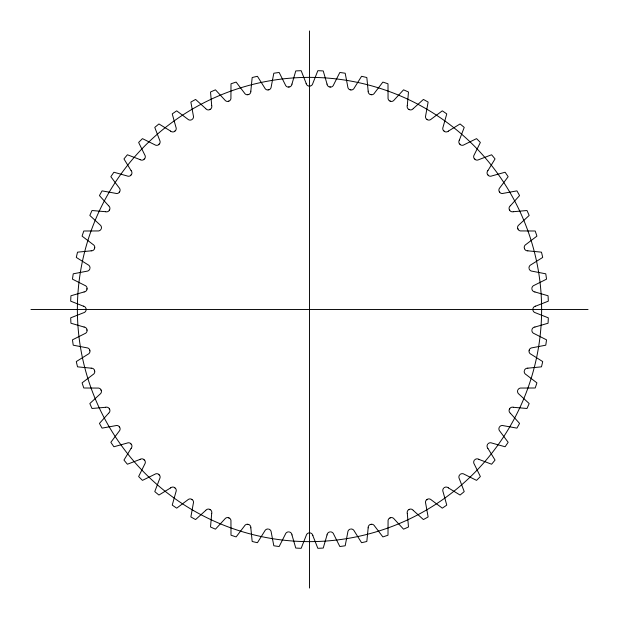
<?xml version="1.0" encoding="UTF-8"?>
<svg xmlns="http://www.w3.org/2000/svg" width="619" height="619" viewBox="0 0 619 619"><rect width="100%" height="100%" fill="white"/><g stroke="black" fill="none" stroke-linecap="round" stroke-linejoin="round"><path stroke-width="0.93" d="M85.909 309.214L85.909 309.593M250.827 91.171L252.165 77.53A238.949 238.949 0 0 1 257.427 76.292L264.708 87.906A3.435 3.435 0 0 0 268.104 90.003M368.173 527.829L366.835 541.47A238.949 238.949 0 0 1 361.573 542.708L354.292 531.094A3.435 3.435 0 0 0 350.896 528.997M86.838 289.15L86.892 288.539M211.706 513.329L210.514 526.986A238.949 238.949 0 0 0 215.458 529.168L224.751 519.093A3.435 3.435 0 0 1 228.481 517.654M407.294 105.671L408.486 92.014A238.949 238.949 0 0 0 403.542 89.832L394.249 99.907A3.435 3.435 0 0 1 390.519 101.346M529.346 350.261L529.26 350.725M291.944 84.107L295.766 70.945A238.949 238.949 0 0 1 301.167 70.69L306.188 83.449M327.056 534.893L323.234 548.055A238.949 238.949 0 0 1 317.833 548.31L312.812 535.551M94.537 247.995L94.359 248.629M459.344 140.211L464.227 127.406A238.949 238.949 0 0 0 460.064 123.955L448.373 131.104M109.478 209.586L109.207 210.135M509.793 408.865L509.584 409.291M119.25 192.037L119.575 191.511M131.104 448.373L123.955 460.064A238.949 238.949 0 0 0 127.406 464.227L140.211 459.344M487.896 170.627L495.045 158.936A238.949 238.949 0 0 0 491.594 154.773L478.789 159.656A3.435 3.435 0 0 1 474.812 159.276M131.267 174.496L130.872 175.022M144.459 158.657L144.041 159.114M413.229 108.619L423.404 99.442A238.949 238.949 0 0 1 428.131 102.073L425.686 115.56A3.435 3.435 0 0 0 426.785 119.405M205.771 510.381L195.596 519.558A238.949 238.949 0 0 1 190.869 516.927L193.314 503.44A3.435 3.435 0 0 0 192.215 499.595M108.619 413.229L99.442 423.404A238.949 238.949 0 0 0 102.073 428.131L115.56 425.686A3.435 3.435 0 0 1 119.405 426.785M510.381 205.771L519.558 195.596A238.949 238.949 0 0 0 516.927 190.869L503.44 193.314A3.435 3.435 0 0 1 499.595 192.215M158.657 144.459L159.114 144.041M175.022 130.872L174.496 131.267M170.627 487.896L158.936 495.045A238.949 238.949 0 0 1 154.773 491.594L159.656 478.789A3.435 3.435 0 0 0 159.276 474.812M427.327 499.525L426.924 499.773M427.489 499.425L427.087 499.672M209.624 109.455L210.135 109.207M409.376 509.545L409.035 509.716M228.419 101.129L228.821 100.974M390.403 517.941L389.962 518.111M535.551 306.188L548.31 301.167A238.949 238.949 0 0 0 548.055 295.766L534.893 291.944M248.629 94.359L247.995 94.537M371.005 524.463L370.549 524.595M84.107 291.944L70.945 295.766A238.949 238.949 0 0 0 70.69 301.167L83.449 306.188M534.893 327.056L548.055 323.234A238.949 238.949 0 0 0 548.31 317.833L535.551 312.812A3.435 3.435 0 0 1 532.866 309.856M268.135 89.77L268.739 89.654M513.329 211.706L526.986 210.514A238.949 238.949 0 0 1 529.168 215.458L519.093 224.751A3.435 3.435 0 0 0 517.654 228.481M105.671 407.294L92.014 408.486A238.949 238.949 0 0 1 89.832 403.542L99.907 394.249A3.435 3.435 0 0 0 101.346 390.519M289.15 86.838L288.539 86.892M91.171 250.827L77.53 252.165A238.949 238.949 0 0 0 76.292 257.427L87.906 264.708A3.435 3.435 0 0 1 90.003 268.104M527.829 368.173L541.47 366.835A238.949 238.949 0 0 0 542.708 361.573L531.094 354.292A3.435 3.435 0 0 1 528.997 350.896M309.214 85.909L309.833 85.909M30.95 309.5L588.05 309.5M527.829 250.827L541.47 252.165A238.949 238.949 0 0 1 542.708 257.427L531.094 264.708A3.435 3.435 0 0 0 528.997 268.104M91.171 368.173L77.53 366.835A238.949 238.949 0 0 1 76.292 361.573L87.906 354.292A3.435 3.435 0 0 0 90.003 350.896M329.85 86.838L330.461 86.892M105.671 211.706L92.014 210.514A238.949 238.949 0 0 0 89.832 215.458L99.907 224.751A3.435 3.435 0 0 1 101.346 228.481M513.329 407.294L526.986 408.486A238.949 238.949 0 0 0 529.168 403.542L519.093 394.249A3.435 3.435 0 0 1 517.654 390.519M350.865 89.77L350.261 89.654M84.107 327.056L70.945 323.234A238.949 238.949 0 0 1 70.69 317.833L83.449 312.812A3.435 3.435 0 0 0 86.134 309.856M371.005 94.537L370.371 94.359M247.995 524.463L248.583 524.633M390.009 100.905L390.581 101.129M229.038 518.111L228.419 517.871M408.997 109.269L409.461 109.501M140.211 159.656L127.406 154.773A238.949 238.949 0 0 0 123.955 158.936L131.104 170.627M478.789 459.344L491.594 464.227A238.949 238.949 0 0 0 495.045 460.064L487.896 448.373M210.135 509.793L209.671 509.569M427.002 119.274L427.489 119.575M191.998 499.726L191.511 499.425M170.627 131.104L158.936 123.955A238.949 238.949 0 0 0 154.773 127.406L159.656 140.211A3.435 3.435 0 0 1 159.276 144.188M448.373 487.896L460.064 495.045A238.949 238.949 0 0 0 464.227 491.594L459.344 478.789A3.435 3.435 0 0 1 459.724 474.812M444.055 130.926L444.504 131.267M174.496 487.733L174.945 488.074M460.343 144.459L459.886 144.041M158.626 474.51L159.114 474.959M510.381 413.229L519.558 423.404A238.949 238.949 0 0 1 516.927 428.131L503.44 425.686A3.435 3.435 0 0 0 499.595 426.785M108.619 205.771L99.442 195.596A238.949 238.949 0 0 1 102.073 190.869L115.56 193.314A3.435 3.435 0 0 0 119.405 192.215M205.771 108.619L195.596 99.442A238.949 238.949 0 0 0 190.869 102.073L193.314 115.56A3.435 3.435 0 0 1 192.215 119.405M413.229 510.381L423.404 519.558A238.949 238.949 0 0 0 428.131 516.927L425.686 503.44A3.435 3.435 0 0 1 426.785 499.595M474.541 158.657L474.959 159.114M144.041 459.886L144.49 460.374M487.757 174.535L488.074 174.945M130.926 444.055L131.243 444.465M499.773 192.076L499.548 191.712M119.521 427.404L119.25 426.963M509.569 209.671L509.793 210.135M109.501 409.461L109.207 408.865M517.871 228.419L518.111 229.038M100.905 390.009L101.129 390.581M524.541 248.265L524.641 248.629M94.514 370.913L94.359 370.371M327.056 84.107L323.234 70.945A238.949 238.949 0 0 0 317.833 70.69L312.812 83.449A3.435 3.435 0 0 1 309.856 86.134M291.944 534.893L295.766 548.055A238.949 238.949 0 0 0 301.167 548.31L306.188 535.551A3.435 3.435 0 0 1 309.144 532.866M89.763 350.818L89.654 350.261M407.294 513.329L408.486 526.986A238.949 238.949 0 0 1 403.542 529.168L394.249 519.093A3.435 3.435 0 0 0 390.519 517.654M211.706 105.671L210.514 92.014A238.949 238.949 0 0 1 215.458 89.832L224.751 99.907A3.435 3.435 0 0 0 228.481 101.346M86.838 329.85L86.884 330.322M368.173 91.171L366.835 77.53A238.949 238.949 0 0 0 361.573 76.292L354.292 87.906A3.435 3.435 0 0 1 350.896 90.003M250.827 527.829L252.165 541.47A238.949 238.949 0 0 0 257.427 542.708L264.708 531.094A3.435 3.435 0 0 1 268.104 528.997M309.5 30.95L309.5 588.05M532.866 309.105A3.435 3.435 0 0 1 535.551 306.126M534.893 291.967A3.435 3.435 0 0 1 531.945 289.243M531.876 288.5A3.435 3.435 0 0 1 534.274 285.289L546.523 279.169A238.949 238.949 0 0 0 545.772 273.815L532.309 271.223A3.435 3.435 0 0 1 529.129 268.808M527.829 250.85A3.435 3.435 0 0 1 524.44 248.714M524.247 248.033A3.435 3.435 0 0 1 526.003 244.435L536.913 236.133A238.949 238.949 0 0 0 535.195 231.003L521.484 230.926A3.435 3.435 0 0 1 517.91 229.138M513.337 211.729A3.435 3.435 0 0 1 509.607 210.251M509.275 209.586A3.435 3.435 0 0 1 510.35 205.725M499.224 191.611A3.435 3.435 0 0 1 499.935 187.665L508.153 176.701A238.949 238.949 0 0 0 505.096 172.237L491.888 175.912A3.435 3.435 0 0 1 487.965 175.177M487.54 174.604A3.435 3.435 0 0 1 487.88 170.612M474.309 158.727A3.435 3.435 0 0 1 474.278 154.719L480.367 142.455A238.949 238.949 0 0 0 476.545 138.633L464.242 144.676A3.435 3.435 0 0 1 460.242 144.668M459.693 144.165A3.435 3.435 0 0 1 459.298 140.18M448.388 131.12A3.435 3.435 0 0 1 444.396 131.46M443.823 131.035A3.435 3.435 0 0 1 443.065 127.096L446.763 113.904A238.949 238.949 0 0 0 442.299 110.847L431.319 119.049A3.435 3.435 0 0 1 427.389 119.777M413.244 108.635A3.435 3.435 0 0 1 409.383 109.71M408.71 109.377A3.435 3.435 0 0 1 407.24 105.648M389.862 101.09A3.435 3.435 0 0 1 388.051 97.508L387.997 83.805A238.949 238.949 0 0 0 382.867 82.087L374.549 92.982A3.435 3.435 0 0 1 370.967 94.753M370.286 94.56A3.435 3.435 0 0 1 368.15 91.171M350.192 89.871A3.435 3.435 0 0 1 347.762 86.691L345.185 73.228A238.949 238.949 0 0 0 339.831 72.477L333.656 84.718A3.435 3.435 0 0 1 330.461 87.117M329.718 87.047A3.435 3.435 0 0 1 327.002 84.107M309.105 86.134A3.435 3.435 0 0 1 306.126 83.449M291.967 84.107A3.435 3.435 0 0 1 289.243 87.055M288.5 87.124A3.435 3.435 0 0 1 285.289 84.726L279.169 72.477A238.949 238.949 0 0 0 273.815 73.228L271.223 86.691A3.435 3.435 0 0 1 268.808 89.871M250.85 91.171A3.435 3.435 0 0 1 248.714 94.56M248.033 94.753A3.435 3.435 0 0 1 244.435 92.997L236.133 82.087A238.949 238.949 0 0 0 231.003 83.805L230.926 97.516A3.435 3.435 0 0 1 229.138 101.09M211.729 105.663A3.435 3.435 0 0 1 210.251 109.393M209.586 109.725A3.435 3.435 0 0 1 205.725 108.65M191.611 119.777A3.435 3.435 0 0 1 187.665 119.065L176.701 110.847A238.949 238.949 0 0 0 172.237 113.904L175.912 127.112A3.435 3.435 0 0 1 175.177 131.035M174.604 131.46A3.435 3.435 0 0 1 170.612 131.12M158.727 144.691A3.435 3.435 0 0 1 154.719 144.722L142.455 138.633A238.949 238.949 0 0 0 138.633 142.455L144.676 154.758A3.435 3.435 0 0 1 144.668 158.758M144.165 159.307A3.435 3.435 0 0 1 140.18 159.702M131.12 170.612A3.435 3.435 0 0 1 131.46 174.604M131.035 175.177A3.435 3.435 0 0 1 127.096 175.935L113.904 172.237A238.949 238.949 0 0 0 110.847 176.701L119.049 187.681A3.435 3.435 0 0 1 119.777 191.611M108.635 205.756A3.435 3.435 0 0 1 109.71 209.617M109.377 210.29A3.435 3.435 0 0 1 105.648 211.76M101.09 229.138A3.435 3.435 0 0 1 97.508 230.949L83.805 231.003A238.949 238.949 0 0 0 82.087 236.133L92.982 244.451A3.435 3.435 0 0 1 94.753 248.033M94.56 248.714A3.435 3.435 0 0 1 91.171 250.85M89.871 268.808A3.435 3.435 0 0 1 86.691 271.238L73.228 273.815A238.949 238.949 0 0 0 72.477 279.169L84.718 285.344A3.435 3.435 0 0 1 87.124 288.5M87.055 289.243A3.435 3.435 0 0 1 84.107 291.967M83.449 306.126A3.435 3.435 0 0 1 86.134 309.105M87.117 330.461A3.435 3.435 0 0 1 84.726 333.68L72.477 339.831A238.949 238.949 0 0 0 73.228 345.185L86.691 347.777A3.435 3.435 0 0 1 89.871 350.192M84.107 327.002A3.435 3.435 0 0 1 87.047 329.718M91.171 368.15A3.435 3.435 0 0 1 94.56 370.286M94.753 370.967A3.435 3.435 0 0 1 92.997 374.565L82.087 382.867A238.949 238.949 0 0 0 83.805 387.997L97.516 388.074A3.435 3.435 0 0 1 101.09 389.862M109.71 409.383A3.435 3.435 0 0 1 108.635 413.244M105.648 407.24A3.435 3.435 0 0 1 109.377 408.71M119.777 427.389A3.435 3.435 0 0 1 119.065 431.335L110.847 442.299A238.949 238.949 0 0 0 113.904 446.763L127.112 443.088A3.435 3.435 0 0 1 131.035 443.823M131.46 444.396A3.435 3.435 0 0 1 131.12 448.388M144.668 460.242A3.435 3.435 0 0 1 144.691 464.25L138.633 476.545A238.949 238.949 0 0 0 142.455 480.367L154.758 474.324A3.435 3.435 0 0 1 158.727 474.309M140.18 459.298A3.435 3.435 0 0 1 144.165 459.693M170.612 487.88A3.435 3.435 0 0 1 174.604 487.54M175.177 487.965A3.435 3.435 0 0 1 175.935 491.904L172.237 505.096A238.949 238.949 0 0 0 176.701 508.153L187.681 499.951A3.435 3.435 0 0 1 191.611 499.224M210.251 509.607A3.435 3.435 0 0 1 211.729 513.337M205.725 510.35A3.435 3.435 0 0 1 209.586 509.275M229.138 517.91A3.435 3.435 0 0 1 230.949 521.492L231.003 535.195A238.949 238.949 0 0 0 236.133 536.913L244.451 526.018A3.435 3.435 0 0 1 248.033 524.247M248.714 524.44A3.435 3.435 0 0 1 250.85 527.829M268.808 529.129A3.435 3.435 0 0 1 271.238 532.309L273.815 545.772A238.949 238.949 0 0 0 279.169 546.523L285.344 534.282A3.435 3.435 0 0 1 288.539 531.883M289.282 531.953A3.435 3.435 0 0 1 291.998 534.893M309.895 532.866A3.435 3.435 0 0 1 312.874 535.551M327.033 534.893A3.435 3.435 0 0 1 329.757 531.945M330.5 531.876A3.435 3.435 0 0 1 333.711 534.274L339.831 546.523A238.949 238.949 0 0 0 345.185 545.772L347.777 532.309A3.435 3.435 0 0 1 350.192 529.129M368.15 527.829A3.435 3.435 0 0 1 370.286 524.44M370.967 524.247A3.435 3.435 0 0 1 374.565 526.003L382.867 536.913A238.949 238.949 0 0 0 387.997 535.195L388.074 521.484A3.435 3.435 0 0 1 389.862 517.91M407.271 513.337A3.435 3.435 0 0 1 408.749 509.607M409.414 509.275A3.435 3.435 0 0 1 413.275 510.35M427.389 499.224A3.435 3.435 0 0 1 431.335 499.935L442.299 508.153A238.949 238.949 0 0 0 446.763 505.096L443.088 491.888A3.435 3.435 0 0 1 443.823 487.965M444.396 487.54A3.435 3.435 0 0 1 448.388 487.88M460.273 474.309A3.435 3.435 0 0 1 464.281 474.278L476.545 480.367A238.949 238.949 0 0 0 480.367 476.545L474.324 464.242A3.435 3.435 0 0 1 474.332 460.242M474.835 459.693A3.435 3.435 0 0 1 478.82 459.298M487.88 448.388A3.435 3.435 0 0 1 487.54 444.396M487.965 443.823A3.435 3.435 0 0 1 491.904 443.065L505.096 446.763A238.949 238.949 0 0 0 508.153 442.299L499.951 431.319A3.435 3.435 0 0 1 499.224 427.389M510.366 413.244A3.435 3.435 0 0 1 509.29 409.383M509.623 408.71A3.435 3.435 0 0 1 513.352 407.24M517.91 389.862A3.435 3.435 0 0 1 521.492 388.051L535.195 387.997A238.949 238.949 0 0 0 536.913 382.867L526.018 374.549A3.435 3.435 0 0 1 524.247 370.967M524.44 370.286A3.435 3.435 0 0 1 527.829 368.15M529.129 350.192A3.435 3.435 0 0 1 532.309 347.762L545.772 345.185A238.949 238.949 0 0 0 546.523 339.831L534.282 333.656A3.435 3.435 0 0 1 531.883 330.461M531.953 329.718A3.435 3.435 0 0 1 534.893 327.002M193.438 510.528A232.125 232.125 0 0 0 541.625 309.5A232.125 232.125 0 0 0 193.438 108.472A232.125 232.125 0 0 0 193.438 510.528"/></g></svg>
